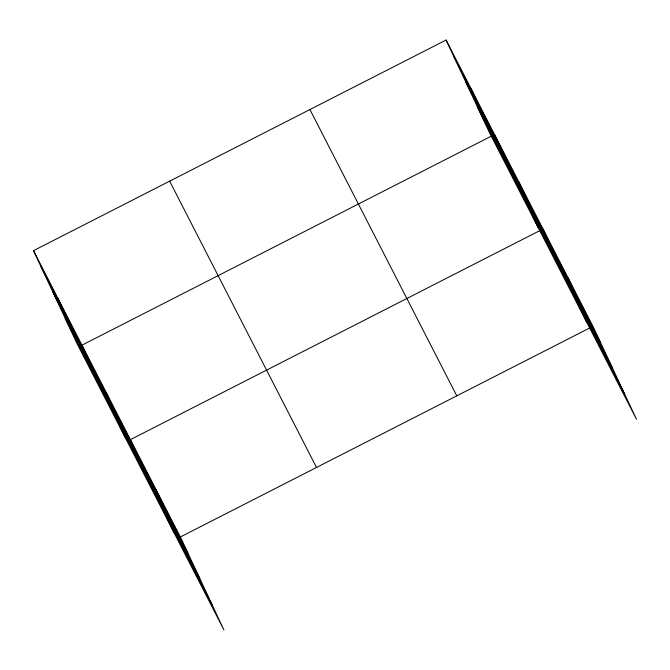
<?xml version="1.0" encoding="UTF-8"?>
<svg xmlns="http://www.w3.org/2000/svg" width="670" height="670" viewBox="0 0 670 670"><rect width="100%" height="100%" fill="white"/><g stroke="black" fill="none" stroke-linecap="round" stroke-linejoin="round"><path stroke-width="1" d="M33.5 250.672L180.356 536.98L223.914 629.968L77.058 343.66L33.5 250.672L446.086 40.032L592.942 326.34L636.5 419.328L489.644 133.02L446.086 40.032M491.788 135.918L81.966 345.159L125.525 438.147M540.246 230.405L130.424 439.637L173.982 532.625M180.356 536.98L590.178 327.747M453.657 56.196L600.513 342.504M465.533 81.547L612.388 367.855M477.769 107.669L624.624 393.977M309.934 109.545L456.789 395.853M169.652 181.16L316.508 467.467M41.071 266.844L187.935 553.152M52.947 292.195L199.802 578.503M65.183 318.309L212.038 604.616M567.976 277.665L575.547 293.837M543.01 228.989L586.568 321.985M518.781 181.754L526.352 197.918M494.544 134.511L538.102 227.499M470.315 87.276L477.886 103.44M155.39 488.304L162.969 504.477M106.195 392.394L113.766 408.566M57.729 297.916L65.308 314.088"/></g></svg>
